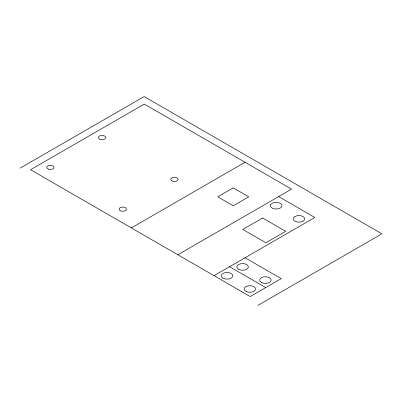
<?xml version="1.0" encoding="UTF-8"?>
<svg xmlns="http://www.w3.org/2000/svg" width="402" height="402" viewBox="0 0 402 402"><rect width="100%" height="100%" fill="white"/><g stroke="black" fill="none" stroke-linecap="round" stroke-linejoin="round"><path stroke-width="0.6" d="M20.1 168.177L144.147 96.56L381.9 233.823L257.853 305.44M131.343 227.914L245.054 162.267M177.86 254.773L291.571 189.121L144.268 104.078L30.557 169.724L250.22 296.55L281.234 278.646L245.054 257.757M214.04 275.661L314.831 217.472L278.651 196.583M229.547 266.707L265.727 287.596M270.611 204.844L270.415 205.703A5.754 3.322 0 0 0 277.661 208.914L280.244 208.05A5.754 3.322 0 0 0 281.49 204.432A5.754 3.322 0 0 0 276.174 202.382L274.682 202.492A5.754 3.322 0 0 0 271.189 204.04L270.611 204.844M294.359 216.914L293.641 217.668A5.708 3.296 0 0 0 298.344 222.135L299.832 222.115A5.708 3.296 0 0 0 304.188 217.532A5.708 3.296 0 0 0 295.39 216.291L294.359 216.914M233.26 187.875L217.753 196.824L233.26 205.779L248.763 196.824L233.26 187.875M262.617 217.99L242.793 229.431L265.868 242.753L285.691 231.311L262.617 217.99M48.572 169.187A3.633 2.095 0 0 0 54.019 167.373A3.633 2.095 0 0 0 48.572 165.554A3.633 2.095 0 0 0 48.572 169.187M120.922 210.975A3.653 2.111 0 0 0 126.404 209.146A3.653 2.111 0 0 0 120.922 207.321A3.653 2.111 0 0 0 120.922 210.975M238.542 269.245A5.754 3.322 0 0 0 248.17 267.757A5.754 3.322 0 0 0 241.12 263.687A5.754 3.322 0 0 0 238.542 269.245M246.481 291.641A5.708 3.296 0 0 0 255.531 289.339A5.708 3.296 0 0 0 247.557 285.968A5.708 3.296 0 0 0 246.481 291.641M222.994 278.174A5.754 3.322 0 0 0 232.622 276.687A5.754 3.322 0 0 0 225.577 272.616A5.754 3.322 0 0 0 222.994 278.174M261.33 282.405A5.754 3.322 0 0 0 270.963 280.913A5.754 3.322 0 0 0 263.913 276.842A5.754 3.322 0 0 0 261.33 282.405M99.907 139.228A3.653 2.111 0 0 0 105.706 137.765A3.653 2.111 0 0 0 100.611 135.6A3.653 2.111 0 0 0 99.907 139.228M171.85 180.799A3.653 2.111 0 0 0 177.965 179.855A3.653 2.111 0 0 0 173.488 177.267A3.653 2.111 0 0 0 171.85 180.799"/></g></svg>
